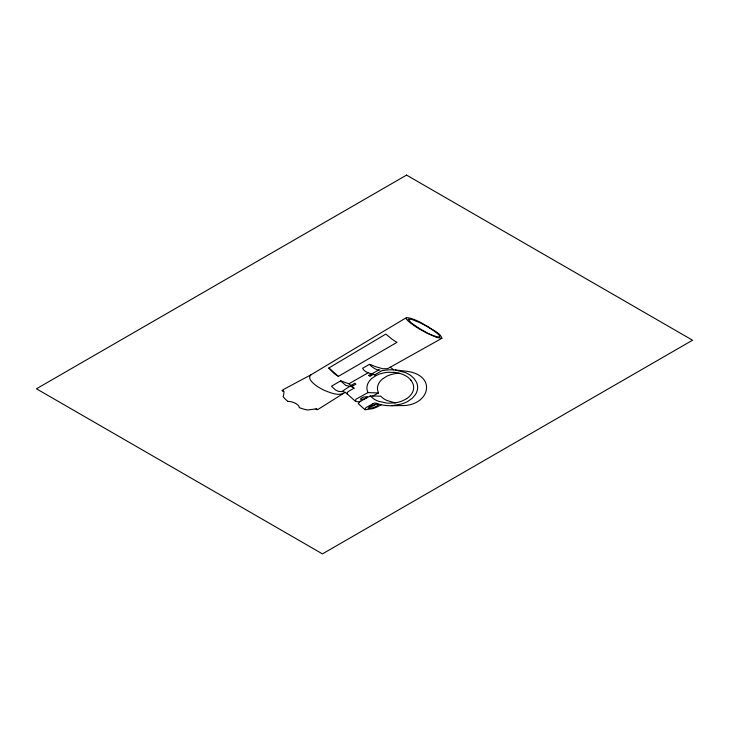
<?xml version="1.0" encoding="UTF-8"?>
<svg xmlns="http://www.w3.org/2000/svg" width="729" height="729" viewBox="0 0 729 729"><rect width="100%" height="100%" fill="white"/><g stroke="black" fill="none" stroke-linecap="round" stroke-linejoin="round"><path stroke-width="1.09" d="M317.306 409.425L316.213 409.024L316.978 409.133M347.095 393.87L347.624 392.147A14.434 8.329 0 0 1 349.911 390.562L354.039 388.22L351.405 386.643L345.783 385.441L340.653 380.912L342.821 381.504A41.462 23.939 0 0 0 349.018 383.773L350.904 385.486L353.319 385.605M441.874 338.311L436.644 337.409L427.139 333.226A134.974 77.93 0 0 1 414.282 325.745C394.735 312.076 415.667 318.865 423.804 324.314A145.727 84.136 0 0 1 428.096 326.72C432.434 330.091 440.653 332.943 441.874 338.311L387.637 368.674L382.825 368.774L375.572 366.669A52.552 30.336 0 0 1 371.617 365.01A26.18 15.118 0 0 0 370.979 364.728C366.067 362.577 376.72 371.152 378.88 369.895A4.128 2.378 0 0 1 379.973 370.113M406.582 398.672L403.301 400.476A22.608 13.058 0 0 1 394.799 402.909L387.09 403.164L378.597 401.296A24.312 14.033 0 0 1 373.804 398.954L370.25 395.965L360.199 401.469L358.24 403.593L365.047 409.78L372.719 408.65A33.324 19.236 0 0 0 376.583 407.183L381.313 404.768M343.487 393.396L318.409 409.16A6.215 3.59 0 0 1 317.051 409.798M406.217 317.753L310.891 374.852C307.009 378.333 313.014 383.208 315.766 385.304A51.85 29.935 0 0 0 324.35 390.334C330.711 392.849 338.857 396.649 345.291 392.393M328.825 367.99L385.841 334.073L391.837 339.04A90.934 52.506 0 0 0 396.977 342.348L338.393 376.355L337.554 375.836A53.472 30.873 0 0 1 333.718 373.139L328.825 367.99L338.393 376.355M374.752 374.824L382.032 370.624A2.114 1.221 0 0 0 382.679 370.587L386.589 370.022A23.556 13.605 0 0 1 395.437 370.013L405.388 372.574A29.479 17.022 0 0 1 411.165 375.863L414.108 378.579L416.56 382.397A35.621 20.567 0 0 1 415.366 394.644L412.204 398.307L407.775 401.406A29.196 16.858 0 0 1 401.15 404.13L391.673 405.716M340.698 380.857L331.522 386.188L335.486 390.006L338.456 391.382A3.645 2.105 0 0 0 339.313 391.473L341.874 391.564L349.747 386.315M369.53 364.3L362.605 368.273C365.284 373.685 371.653 372.883 375.964 375.635A24.13 13.933 0 0 1 378.952 374.287L379.809 373.977A21.588 12.466 0 0 1 388.338 372.282L394.58 372.401M368.036 372.856L348.963 383.8M371.89 373.84L378.88 369.895M350.904 385.486L354.886 383.244L355.925 384.137L351.934 386.379L354.039 388.22M373.53 374.241L369.831 376.319L368.756 375.426L371.608 373.813M410.992 380.201L408.295 377.558A23.219 13.404 0 0 0 401.041 373.795L399.164 373.239A20.986 12.12 0 0 0 390.115 374.888A23.346 13.477 0 0 0 386.261 376.51L382.114 379.308A28.221 16.293 0 0 0 378.223 384.538L378.014 385.103A30.226 17.45 0 0 0 377.613 390.27L378.506 392.94L367.972 392.63L358.276 397.934C352.517 400.048 356.791 403.201 360.782 401.114M372.82 396.011L378.506 392.94M375.964 375.635L371.717 378.533A29.497 17.031 0 0 0 367.726 383.937L367.507 384.529A31.648 18.271 0 0 0 367.079 389.869L367.972 392.63M311.073 374.752L283.827 389.295A6.488 3.745 0 0 0 282.196 390.717L284.082 391.664L283.508 395.674A19.127 11.044 0 0 1 283.062 396.54A36.459 21.05 0 0 0 288.019 401.442M373.011 403.684L365.922 407.629L364.764 409.607M282.187 390.708L283.426 390.726M375.69 404.367L374.232 404.732A18.161 10.488 0 0 0 370.214 406.308L368.154 408.267L372.947 407.721A20.877 12.056 0 0 0 374.888 407.01C375.727 406.691 379.8 404.905 377.731 404.158A2.141 1.239 0 0 0 377.412 404.148L375.69 404.367A3.089 1.786 0 0 1 375.089 404.896A10.388 5.996 0 0 1 370.578 406.673A3.208 1.85 0 0 1 369.284 406.855M315.019 409.024L307.674 409.999L305.633 409.589A34.746 20.066 0 0 1 299.227 407.593A8.447 4.875 0 0 0 298.234 405.37L295.71 403.401M315.283 409.015L316.186 409.024M370.25 395.965L380.748 396.166L382.634 397.906A24.194 13.969 0 0 0 386.753 400.412L395.1 402.864M368.756 375.426L371.079 375.617M395.437 370.013L405.288 371.097C438.074 374.469 430.128 406.673 400.649 405.606L389.66 405.734A24.011 13.86 0 0 1 376.957 403.456M394.261 372.373L399.164 373.239M390.27 367.206L393.687 369.867M345.646 392.576L355.333 401.205M410.837 380.237A29.907 17.268 0 0 1 406.636 398.699M287.982 401.36A11.263 6.506 0 0 1 295.573 403.474M341.883 391.537A6.397 3.691 0 0 1 345.628 392.585M372.911 403.62A3.326 1.923 0 0 1 377.011 403.41M408.231 319.284L411.311 322.947L418.692 328.032A127.739 73.747 0 0 0 424.807 331.522C431.185 335.796 449.428 341.71 433.181 330.355A114.79 66.275 0 0 0 419.995 322.774L411.694 319.348L408.231 319.284M367.161 396.904L366.714 397.487A5.112 2.952 0 0 1 366.441 397.688A9.441 5.449 0 0 1 361.894 399.355A4.41 2.542 0 0 1 361.63 399.419L360.299 399.173L361.529 398.007A9.45 5.458 0 0 1 362.513 397.524A11.682 6.743 0 0 1 364.236 396.922L367.161 396.904M406.554 175.106L36.45 388.785L322.446 553.894L692.55 340.215L406.554 175.106"/></g></svg>
